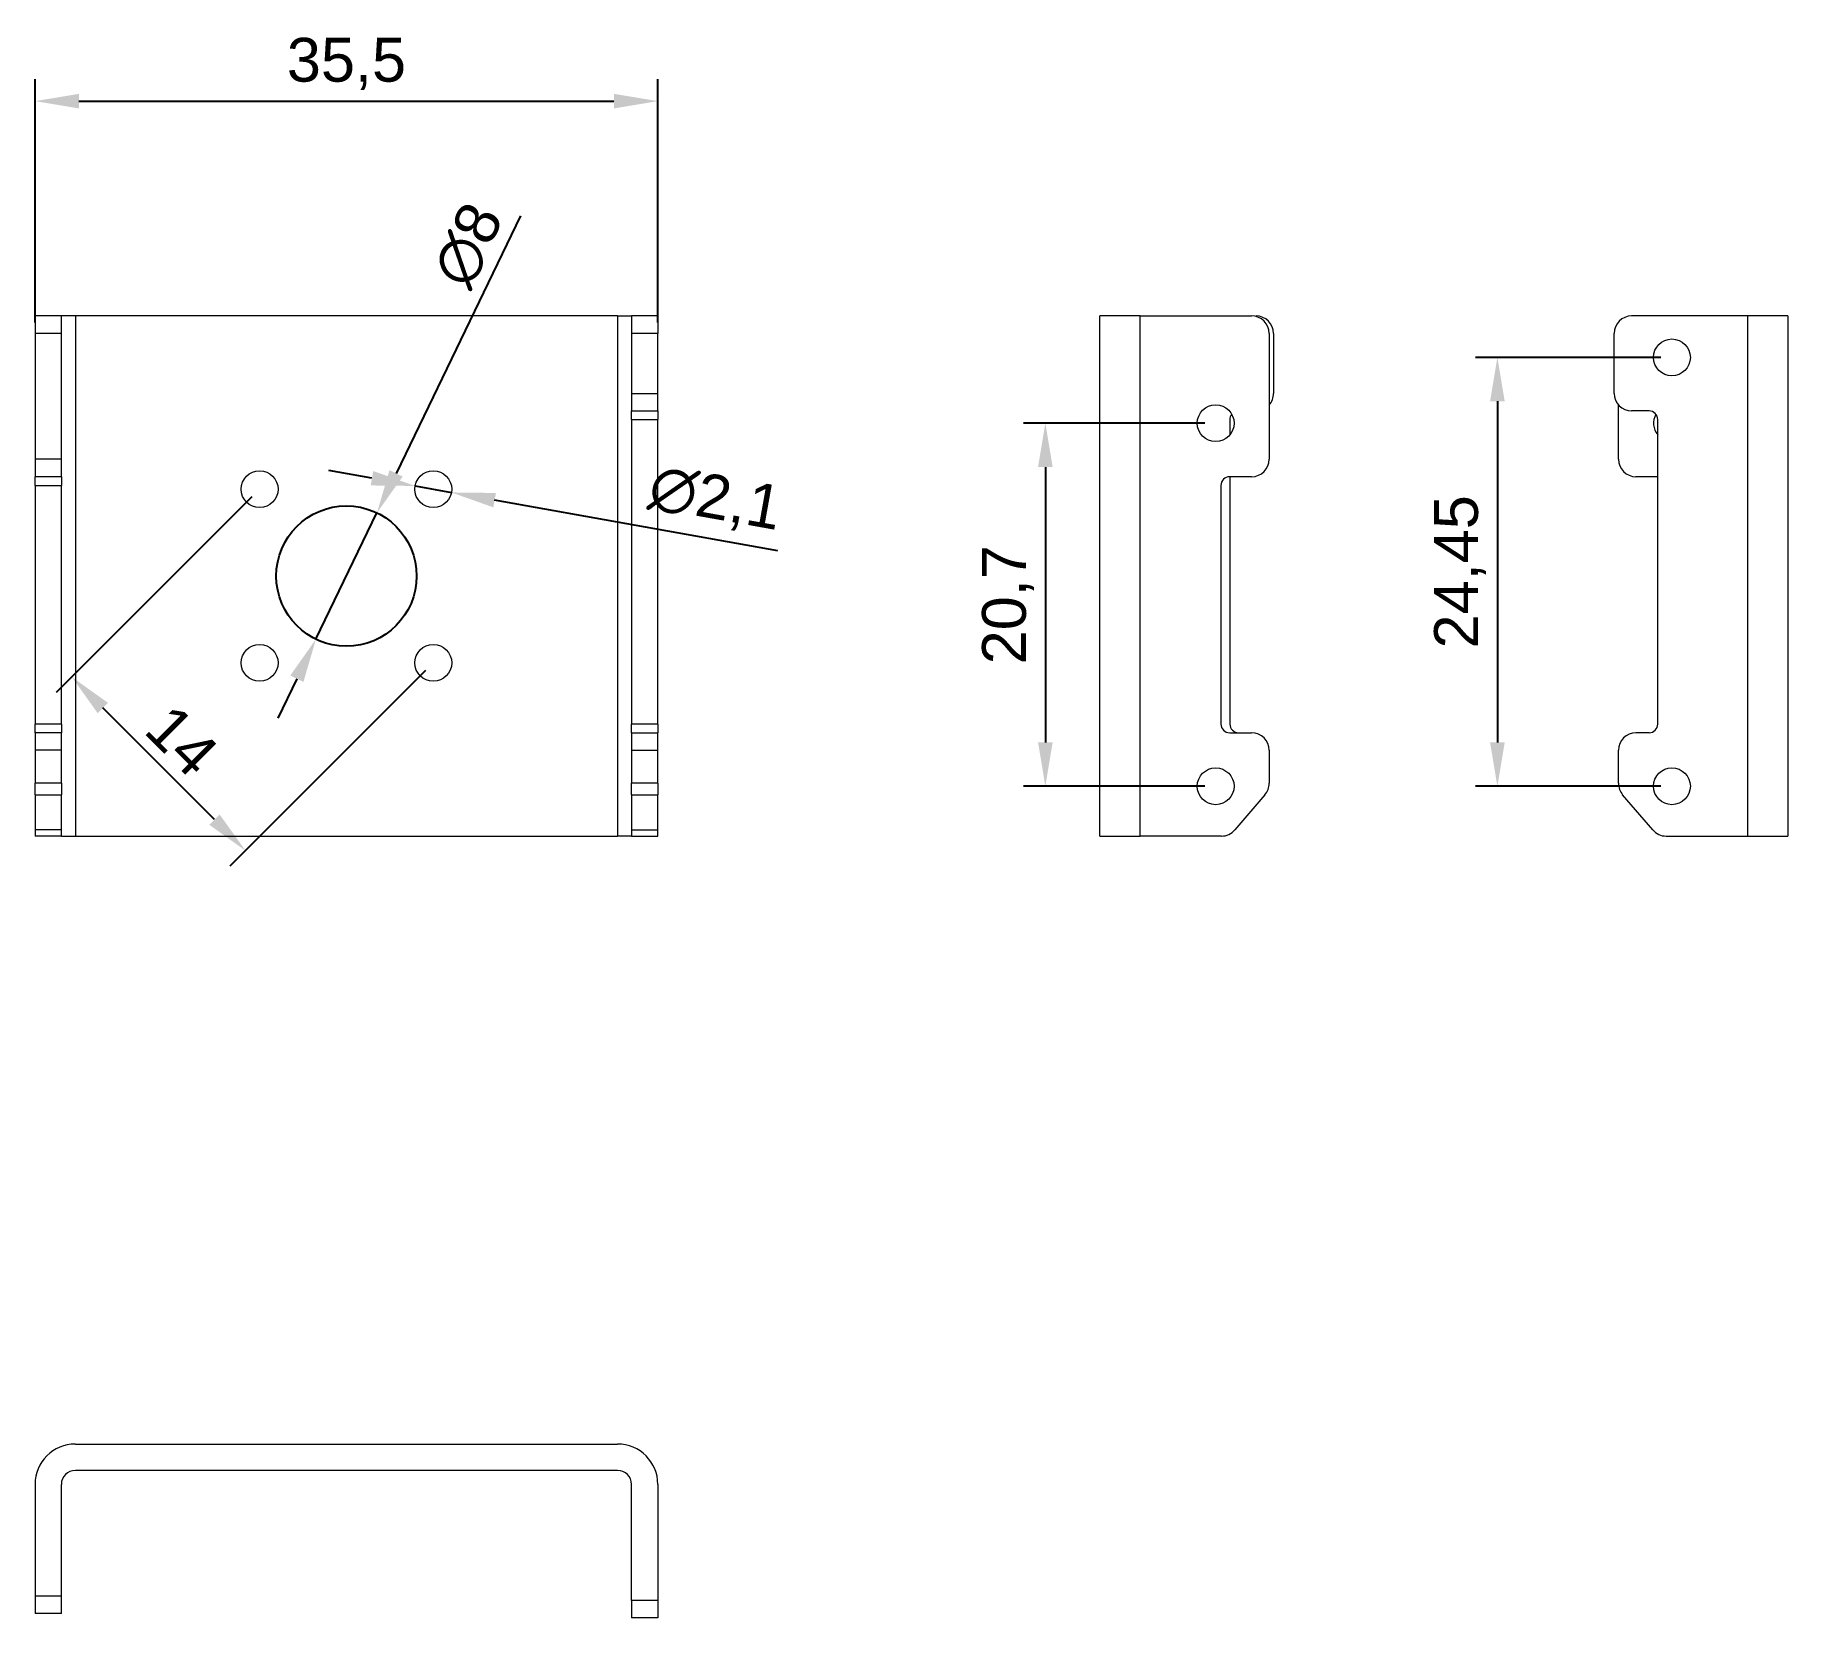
# Model space of a CAD drawing. Header units: millimetres. Extents: x 36.2 to 136.1, y 53.8 to 144.
import ezdxf

# ---------------------------------------------------------------- set-up
doc = ezdxf.new("R2010")
doc.units = ezdxf.units.MM
doc.layers.add('图层1', color=10, linetype='Continuous')
doc.styles.get("Standard").update_dxf_attribs({"font": 'arial.ttf'})
doc.dimstyles.new('ISO-25', dxfattribs={"dimtxt": 2.5, "dimasz": 2.5, "dimexe": 1.25, "dimexo": 0.625, "dimtad": 1, "dimtxsty": 'Standard', "dimcen": 2.5, "dimadec": 0, "dimazin": 0, "dimtfac": 1, "dimtmove": 0, "dimatfit": 3, "dimfxl": 0, "dimarcsym": 0})

# ---------------------------------------------------------------- blocks, each defined once
blk = doc.blocks.new('1')
at = {"color": 7, "linetype": 'Continuous', "lineweight": 15}
for p, q in [((118.717, 98.324), (118.717, 127.974)), ((121.017, 127.974), (118.717, 127.974)), ((121.017, 98.324), (121.017, 127.974)), ((121.017, 127.974), (127.379, 127.974)), ((128.379, 126.974), (128.379, 119.811)), ((128.629, 126.974), (128.629, 123.563)), ((126.136, 122.063), (126.136, 121.192)), ((125.629, 118.311), (125.629, 104.713)), ((127.379, 118.811), (126.129, 118.811)), ((126.136, 118.811), (126.136, 104.713)), ((126.129, 104.213), (127.379, 104.213)), ((128.379, 103.213), (128.379, 101.332)), ((128.139, 100.683), (126.423, 98.674)), ((118.717, 98.324), (121.017, 98.324)), ((125.662, 98.324), (121.017, 98.324))]:
    blk.add_line(p, q, dxfattribs=at)
for centre in [(125.329, 121.863), (125.329, 101.163)]:
    blk.add_circle(centre, 1.05, dxfattribs=at)
for centre, radius, start, end in [((127.379, 126.974), 1, 0, 90), ((127.629, 126.974), 1, 0, 90), ((127.629, 123.563), 1, 318.59038, 0), ((126.636, 122.063), 0.5, 141.42271, 180), ((127.379, 119.811), 1, 270, 0), ((126.129, 118.311), 0.5, 90, 180), ((126.129, 104.713), 0.5, 180, 270), ((126.636, 104.713), 0.5, 180, 270), ((127.379, 103.213), 1, 0, 90), ((127.379, 101.332), 1, 319.48427, 0), ((125.662, 99.324), 1, 270, 319.48427)]:
    blk.add_arc(centre, radius, start, end, dxfattribs=at)
blk = doc.blocks.new('2')
at = {"color": 7, "linetype": 'Continuous', "lineweight": 15}
for p, q in [((159.764, 126.934), (153.152, 126.934)), ((159.764, 126.934), (159.764, 97.284)), ((162.064, 126.934), (159.764, 126.934)), ((162.064, 126.934), (162.064, 97.284)), ((152.152, 122.523), (152.152, 125.934)), ((152.402, 118.771), (152.402, 121.861)), ((154.144, 121.523), (153.152, 121.523)), ((154.644, 103.673), (154.644, 121.023)), ((154.644, 117.771), (153.402, 117.771)), ((154.144, 103.173), (153.402, 103.173)), ((152.402, 100.292), (152.402, 102.173)), ((154.358, 97.634), (152.642, 99.643)), ((155.118, 97.284), (159.764, 97.284)), ((159.764, 97.284), (162.064, 97.284))]:
    blk.add_line(p, q, dxfattribs=at)
for centre in [(155.452, 124.573), (155.452, 100.123)]:
    blk.add_circle(centre, 1.05, dxfattribs=at)
for centre, radius, start, end in [((153.152, 125.934), 1, 90, 180), ((153.152, 122.523), 1, 180, 270), ((154.144, 121.023), 0.5, 0, 90), ((155.452, 120.823), 1.05, 150.82924, 219.71334), ((153.402, 118.771), 1, 180, 270), ((153.402, 102.173), 1, 90, 180), ((154.144, 103.673), 0.5, 270, 0), ((153.402, 100.292), 1, 180, 220.51573), ((155.118, 98.284), 1, 220.51573, 270)]:
    blk.add_arc(centre, radius, start, end, dxfattribs=at)
blk = doc.blocks.new('4')
at = {"color": 7, "linetype": 'Continuous', "lineweight": 15}
for p, q in [((38.481, 63.664), (69.381, 63.664)), ((69.381, 62.164), (38.481, 62.164)), ((36.181, 61.364), (36.181, 55.002)), ((37.681, 55.002), (37.681, 61.364)), ((70.181, 54.752), (70.181, 61.364)), ((71.681, 61.364), (71.681, 54.752)), ((37.681, 55.002), (36.181, 55.002)), ((36.181, 55.002), (36.181, 54.002)), ((37.681, 54.002), (37.681, 55.002)), ((37.681, 54.002), (36.181, 54.002)), ((71.681, 54.752), (70.181, 54.752)), ((70.181, 54.752), (70.181, 53.752)), ((71.681, 54.752), (71.681, 53.752)), ((71.681, 53.752), (70.181, 53.752))]:
    blk.add_line(p, q, dxfattribs=at)
for centre, radius, start, end in [((38.481, 61.364), 2.3, 90, 180), ((69.381, 61.364), 2.3, 0, 90), ((38.481, 61.364), 0.8, 90, 180), ((69.381, 61.364), 0.8, 360, 90)]:
    blk.add_arc(centre, radius, start, end, dxfattribs=at)
blk = doc.blocks.new('*D6')
at = {"layer": 'Defpoints', "color": 0, "transparency": 16777216}
for p in [(71.681, 140.221), (36.181, 126.974), (71.681, 126.974)]:
    blk.add_point(p, dxfattribs=at)
at = {"layer": '图层1', "color": 0, "lineweight": -2, "transparency": 16777216}
for p, q in [((36.181, 127.599), (36.181, 141.471)), ((71.681, 127.599), (71.681, 141.471)), ((38.681, 140.221), (69.181, 140.221))]:
    blk.add_line(p, q, dxfattribs=at)
at = {"layer": '图层1', "color": 0, "transparency": 16777216}
for points in [[(38.681, 140.637), (38.681, 139.804), (36.181, 140.221)], [(69.181, 140.637), (69.181, 139.804), (71.681, 140.221)]]:
    blk.add_solid(points, dxfattribs=at)
at = {"layer": '图层1', "color": 0, "transparency": 16777216, "insert": (53.931, 142.348), "char_height": 2.5, "attachment_point": 5}
blk.add_mtext('35,5', dxfattribs=at)
blk = doc.blocks.new('*D7')
at = {"layer": 'Defpoints', "color": 0, "transparency": 16777216}
for p in [(103.475, 121.863), (93.768, 101.163), (103.475, 101.163)]:
    blk.add_point(p, dxfattribs=at)
at = {"layer": '图层1', "color": 0, "lineweight": -2, "transparency": 16777216}
for p, q in [((102.85, 121.863), (92.518, 121.863)), ((93.768, 119.363), (93.768, 103.663)), ((102.85, 101.163), (92.518, 101.163))]:
    blk.add_line(p, q, dxfattribs=at)
at = {"layer": '图层1', "color": 0, "transparency": 16777216}
for points in [[(93.352, 119.363), (94.185, 119.363), (93.768, 121.863)], [(93.352, 103.663), (94.185, 103.663), (93.768, 101.163)]]:
    blk.add_solid(points, dxfattribs=at)
at = {"layer": '图层1', "color": 0, "transparency": 16777216, "insert": (91.641, 111.513), "char_height": 2.5, "attachment_point": 5, "rotation": 90}
blk.add_mtext('20,7', dxfattribs=at)
blk = doc.blocks.new('*D8')
at = {"layer": 'Defpoints', "color": 0, "transparency": 16777216}
for p in [(129.484, 125.613), (119.535, 101.163), (129.484, 101.163)]:
    blk.add_point(p, dxfattribs=at)
at = {"layer": '图层1', "color": 0, "lineweight": -2, "transparency": 16777216}
for p, q in [((128.859, 125.613), (118.285, 125.613)), ((119.535, 123.113), (119.535, 103.663)), ((128.859, 101.163), (118.285, 101.163))]:
    blk.add_line(p, q, dxfattribs=at)
at = {"layer": '图层1', "color": 0, "transparency": 16777216}
for points in [[(119.118, 123.113), (119.952, 123.113), (119.535, 125.613)], [(119.118, 103.663), (119.952, 103.663), (119.535, 101.163)]]:
    blk.add_solid(points, dxfattribs=at)
at = {"layer": '图层1', "color": 0, "transparency": 16777216, "insert": (117.408, 113.388), "char_height": 2.5, "attachment_point": 5, "rotation": 90}
blk.add_mtext('24,45', dxfattribs=at)
blk = doc.blocks.new('*D12')
at = {"layer": 'Defpoints', "color": 0, "transparency": 16777216}
for p in [(55.671, 116.751), (52.191, 109.547)]:
    blk.add_point(p, dxfattribs=at)
at = {"layer": '图层1', "color": 0, "lineweight": -2, "transparency": 16777216}
for p, q in [((63.854, 133.69), (56.759, 119.002)), ((52.191, 109.547), (55.671, 116.751)), ((51.104, 107.296), (50.017, 105.045))]:
    blk.add_line(p, q, dxfattribs=at)
at = {"layer": '图层1', "color": 0, "transparency": 16777216}
for points in [[(56.383, 119.183), (57.134, 118.821), (55.671, 116.751)], [(50.729, 107.477), (51.479, 107.115), (52.191, 109.547)]]:
    blk.add_solid(points, dxfattribs=at)
at = {"layer": '图层1', "color": 0, "transparency": 16777216, "insert": (60.858, 132.02), "char_height": 2.5, "attachment_point": 5, "rotation": 64.21616}
blk.add_mtext('∅8', dxfattribs=at)
blk = doc.blocks.new('*D13')
at = {"layer": 'Defpoints', "color": 0, "transparency": 16777216}
for p in [(57.847, 118.284), (59.915, 117.914)]:
    blk.add_point(p, dxfattribs=at)
at = {"layer": '图层1', "color": 0, "lineweight": -2, "transparency": 16777216}
for p, q in [((55.386, 118.724), (52.925, 119.163)), ((57.847, 118.284), (59.915, 117.914)), ((78.512, 114.59), (62.376, 117.474))]:
    blk.add_line(p, q, dxfattribs=at)
at = {"layer": '图层1', "color": 0, "transparency": 16777216}
for points in [[(55.46, 119.134), (55.313, 118.313), (57.847, 118.284)], [(62.449, 117.884), (62.302, 117.064), (59.915, 117.914)]]:
    blk.add_solid(points, dxfattribs=at)
at = {"layer": '图层1', "color": 0, "transparency": 16777216, "insert": (74.937, 117.432), "char_height": 2.5, "attachment_point": 5, "rotation": 349.86548}
blk.add_mtext('∅2,1', dxfattribs=at)
blk = doc.blocks.new('*D14')
at = {"layer": 'Defpoints', "color": 0, "transparency": 16777216}
for p in [(48.982, 118.099), (58.881, 108.199), (38.277, 107.394)]:
    blk.add_point(p, dxfattribs=at)
at = {"layer": '图层1', "color": 0, "lineweight": -2, "transparency": 16777216}
for p, q in [((48.54, 117.657), (37.393, 106.51)), ((58.439, 107.757), (47.292, 96.611)), ((46.408, 99.262), (40.044, 105.626))]:
    blk.add_line(p, q, dxfattribs=at)
at = {"layer": '图层1', "color": 0, "transparency": 16777216}
for points in [[(40.339, 105.921), (39.75, 105.332), (38.277, 107.394)], [(46.703, 99.557), (46.114, 98.968), (48.176, 97.494)]]:
    blk.add_solid(points, dxfattribs=at)
at = {"layer": '图层1', "color": 0, "transparency": 16777216, "insert": (44.556, 103.774), "char_height": 2.5, "attachment_point": 5, "rotation": 315}
blk.add_mtext('14', dxfattribs=at)

msp = doc.modelspace()

# ---------------------------------------------------------------- linework, layer by layer
at = {"color": 7, "linetype": 'Continuous', "lineweight": 15}
for p, q in [((36.181, 127.974), (36.181, 126.974)), ((37.681, 127.974), (36.181, 127.974)), ((37.681, 126.974), (37.681, 127.974)), ((38.481, 127.974), (37.681, 127.974)), ((38.481, 127.974), (38.481, 98.324)), ((69.381, 127.974), (38.481, 127.974)), ((69.381, 127.974), (69.381, 98.324)), ((69.381, 127.974), (70.181, 127.974)), ((71.681, 127.974), (70.181, 127.974)), ((70.181, 127.974), (70.181, 126.974)), ((71.681, 127.974), (71.681, 126.974)), ((37.681, 126.974), (36.181, 126.974)), ((36.181, 126.974), (36.181, 119.811)), ((37.681, 119.811), (37.681, 126.974)), ((71.681, 126.974), (70.181, 126.974)), ((70.181, 126.974), (70.181, 123.563)), ((71.681, 123.563), (71.681, 126.974)), ((70.181, 123.563), (70.181, 122.563)), ((70.181, 123.563), (71.681, 123.563)), ((71.681, 122.563), (71.681, 123.563)), ((70.181, 122.563), (71.681, 122.563)), ((70.181, 122.063), (70.181, 122.563)), ((70.181, 122.063), (71.681, 122.063)), ((70.181, 122.063), (70.181, 104.713)), ((71.681, 122.563), (71.681, 122.063)), ((71.681, 104.713), (71.681, 122.063)), ((37.681, 119.811), (36.181, 119.811)), ((36.181, 119.811), (36.181, 118.811)), ((37.681, 118.811), (37.681, 119.811)), ((37.681, 118.811), (36.181, 118.811)), ((36.181, 118.311), (36.181, 118.811)), ((36.181, 118.311), (37.681, 118.311)), ((36.181, 118.311), (36.181, 104.713)), ((37.681, 118.811), (37.681, 118.311)), ((37.681, 104.713), (37.681, 118.311)), ((37.681, 104.713), (36.181, 104.713)), ((36.181, 104.213), (36.181, 104.713)), ((36.181, 104.213), (36.181, 103.213)), ((37.681, 104.213), (36.181, 104.213)), ((37.681, 104.713), (37.681, 104.213)), ((37.681, 103.213), (37.681, 104.213)), ((71.681, 104.713), (70.181, 104.713)), ((70.181, 104.213), (70.181, 104.713)), ((70.181, 104.213), (71.681, 104.213)), ((70.181, 104.213), (70.181, 103.213)), ((71.681, 104.713), (71.681, 104.213)), ((71.681, 103.213), (71.681, 104.213)), ((36.181, 103.213), (36.181, 101.332)), ((37.681, 103.213), (36.181, 103.213)), ((37.681, 101.332), (37.681, 103.213)), ((70.181, 103.213), (71.681, 103.213)), ((70.181, 103.213), (70.181, 101.332)), ((71.681, 101.332), (71.681, 103.213)), ((37.681, 101.332), (36.181, 101.332)), ((36.181, 100.683), (36.181, 101.332)), ((37.681, 101.332), (37.681, 100.683)), ((71.681, 101.332), (70.181, 101.332)), ((70.181, 100.683), (70.181, 101.332)), ((71.681, 101.332), (71.681, 100.683)), ((36.181, 100.683), (37.681, 100.683)), ((36.181, 100.683), (36.181, 98.674)), ((37.681, 98.674), (37.681, 100.683)), ((70.181, 100.683), (71.681, 100.683)), ((70.181, 100.683), (70.181, 98.674)), ((71.681, 98.674), (71.681, 100.683)), ((37.681, 98.674), (36.181, 98.674)), ((36.181, 98.674), (36.181, 98.324)), ((37.681, 98.324), (36.181, 98.324)), ((37.681, 98.324), (37.681, 98.674)), ((37.681, 98.324), (38.481, 98.324)), ((38.481, 98.324), (69.381, 98.324)), ((70.181, 98.324), (69.381, 98.324)), ((70.181, 98.674), (71.681, 98.674)), ((70.181, 98.674), (70.181, 98.324)), ((70.181, 98.324), (71.681, 98.324)), ((71.681, 98.324), (71.681, 98.674))]:
    msp.add_line(p, q, dxfattribs=at)
for centre in [(48.982, 118.099), (58.881, 118.099), (48.982, 108.199), (58.881, 108.199)]:
    msp.add_circle(centre, 1.05, dxfattribs=at)
msp.add_circle((53.931, 113.149), 4)

# ---------------------------------------------------------------- block references
for name, p in [('1', (-21.853, 0)), ('2', (-25.968, 1.04)), ('4', (0, 0))]:
    msp.add_blockref(name, p)

# ---------------------------------------------------------------- dimensions: what is measured, and where the dimension line sits
at = {"layer": '图层1'}
dim = msp.add_linear_dim(base=(71.681, 140.221), p1=(36.181, 126.974), p2=(71.681, 126.974), dimstyle='ISO-25', dxfattribs=at)
dim.commit()
dim.dimension.update_dxf_attribs({"geometry": '*D6', "text_midpoint": (53.931, 142.348)})
for p1, p2, picture, middle in [((52.191, 109.547), (55.671, 116.751), '*D12', (62.633, 131.162)), ((57.847, 118.284), (59.915, 117.914), '*D13', (74.555, 115.297))]:
    dim = msp.add_diameter_dim_2p(p1=p1, p2=p2, dimstyle='ISO-25', dxfattribs=at)
    dim.commit()
    dim.dimension.update_dxf_attribs({"geometry": picture, "text_midpoint": middle, "dimtype": 163})
for base, p1, p2, picture, middle in [((119.535, 101.163), (129.484, 125.613), (129.484, 101.163), '*D8', (117.408, 113.388)), ((93.768, 101.163), (103.475, 121.863), (103.475, 101.163), '*D7', (91.641, 111.513))]:
    dim = msp.add_linear_dim(base=base, p1=p1, p2=p2, angle=90, dimstyle='ISO-25', dxfattribs=at)
    dim.commit()
    dim.dimension.update_dxf_attribs({"geometry": picture, "text_midpoint": middle})
dim = msp.add_aligned_dim(p1=(58.881, 108.199), p2=(48.982, 118.099), distance=15.139, dimstyle='ISO-25', dxfattribs=at)
dim.commit()
dim.dimension.update_dxf_attribs({"geometry": '*D14', "text_midpoint": (44.556, 103.774)})

doc.saveas('drawing.dxf')
